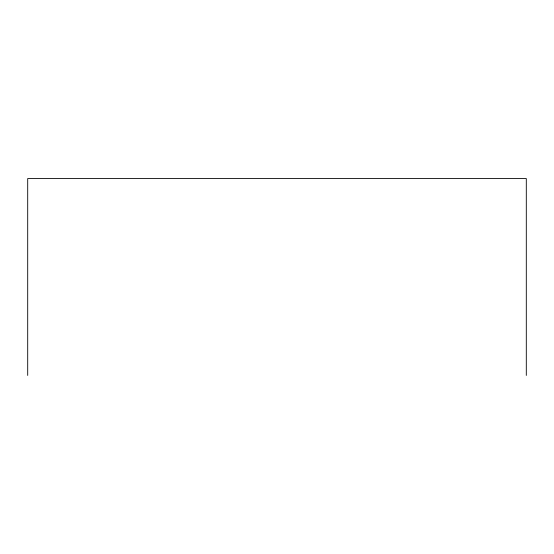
<?xml version="1.0" encoding="UTF-8"?>
<svg xmlns="http://www.w3.org/2000/svg" width="554" height="554" viewBox="0 0 554 554"><rect width="100%" height="100%" fill="white"/><g stroke="black" fill="none" stroke-linecap="round" stroke-linejoin="round"><path stroke-width="0.83" d="M526.3 375.432L526.3 178.568L27.7 178.568L27.7 375.432"/></g></svg>
